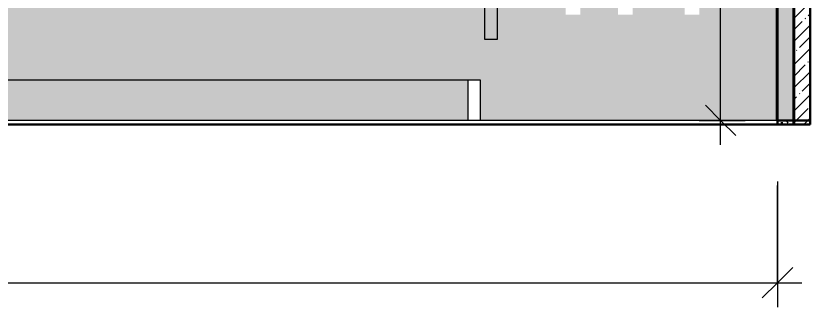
# Model space of a CAD drawing. Header units: millimetres. Extents: x 10406 to 76706, y -2377 to 12445.
# Drawn here: x 66931 to 67907, y 8170 to 8529 of the extents above; entities that cross this region are included whole.
import ezdxf

# ---------------------------------------------------------------- set-up
doc = ezdxf.new("R2010")
doc.units = ezdxf.units.MM
for name, color, linetype, lineweight in [('A-ANNO-DIMS', 7, 'Continuous', 9), ('A-ANNO-DIMS-25', 7, 'Continuous', 9), ('A-FLOR', 7, 'Continuous', 9), ('A-GENM', 7, 'Continuous', 9), ('A-WALL-PATT', 7, 'Continuous', 9), ('Знаки', 7, 'Continuous', 9), ('Знаки-1', 7, 'Continuous', 18)]:
    doc.layers.add(name, color=color, linetype=linetype, lineweight=lineweight)
for name, color, linetype, lineweight, true_color in [('A-FLOR-FNSH-2', 7, 'Continuous', 30, 0x3c3c3c), ('A-WALL-4', 7, 'Continuous', 30, 0x3c3c3c), ('A-WALL-5', 7, 'Continuous', 40, 0x3c3c3c), ('A-WALL-FNSH-3', 7, 'Continuous', 30, 0x3c3c3c), ('I-WALL-1', 7, 'Continuous', 9, 0x787878)]:
    doc.layers.add(name, color=color, linetype=linetype, lineweight=lineweight, true_color=true_color)
doc.styles.add('ISOCPEUR_2', font='isocpeur.ttf', dxfattribs={"width": 0.9, "height": 62.49999999999999})
doc.styles.add('ISOCPEUR_5', font='isocpeur.ttf', dxfattribs={"width": 0.9, "height": 49.99999999999999})
doc.dimstyles.new('ISO-2_0_0_9К_Средний_округл2_1', dxfattribs={"dimscale": 304.8, "dimtxt": 49.79905879051576, "dimasz": 0.1230314960629921, "dimexe": 0.09842519685039369, "dimexo": 0, "dimgap": 0, "dimtad": 1, "dimdec": 0, "dimrnd": 10, "dimzin": 0, "dimdsep": 46, "dimtxsty": 'ISOCPEUR_5', "dimblk1": 'OBLIQUE', "dimblk2": 'OBLIQUE', "dimsah": 1, "dimcen": 0.09, "dimdle": 0.09842519685039369, "dimazin": 0, "dimtfac": 1, "dimtdec": 4, "dimtix": 1, "dimtmove": 0, "dimatfit": 3, "dimfxl": 1, "dimtvp": 1, "dimtolj": 1, "dimtzin": 0, "dimarcsym": 2})
doc.dimstyles.new('ISO-2_5_0_9К_БОЛЬШОЙ_1', dxfattribs={"dimscale": 304.8, "dimtxt": 62.2488234881447, "dimasz": 0.1230314960629921, "dimexe": 0.09842519685039369, "dimexo": 0.2460629921259842, "dimgap": 0, "dimtad": 1, "dimdec": 0, "dimrnd": 10, "dimzin": 0, "dimdsep": 46, "dimtxsty": 'ISOCPEUR_2', "dimblk1": 'OBLIQUE', "dimblk2": 'OBLIQUE', "dimsah": 1, "dimcen": 0.09, "dimdle": 0.09842519685039369, "dimazin": 0, "dimtfac": 1, "dimtdec": 4, "dimtix": 1, "dimtmove": 0, "dimatfit": 3, "dimfxl": 1, "dimtvp": 1, "dimtolj": 1, "dimtzin": 0, "dimarcsym": 2})
pattern_1 = [(0, (63694.94003665836, 0), (30.48, 7.62), [2.515, -20.345, 2.515, -20.345, -121.92]), (0, (63694.94003665836, 0), (30.48, 7.62), [-45.72, 2.515, -43.205, 2.515, -20.345, -53.34]), (0, (63694.94003665836, 0), (30.48, 7.62), [-114.3, 2.515, -12.725, 2.515, -35.585]), (120, (63706.37003665836, 3.81), (-21.83911357683742, 22.58645430734969), [2.514999999999999, -20.34499999999999, 2.514999999999999, -20.34499999999999, -121.92]), (120, (63706.37003665836, 3.81), (-21.83911357683742, 22.58645430734969), [-45.71999999999998, 2.514999999999999, -43.20499999999998, 2.514999999999999, -20.34499999999999, -53.33999999999999]), (120, (63706.37003665836, 3.81), (-21.83911357683742, 22.58645430734969), [-114.3, 2.514999999999999, -12.725, 2.514999999999999, -35.58499999999999]), (240, (63710.18003665836, 19.05), (-8.64088642316257, -30.20645430734969), [2.515, -20.345, 2.515, -20.345, -121.92]), (240, (63710.18003665836, 19.05), (-8.64088642316257, -30.20645430734969), [-45.72, 2.515, -43.205, 2.515, -20.345, -53.34]), (240, (63710.18003665836, 19.05), (-8.64088642316257, -30.20645430734969), [-114.3, 2.515, -12.725, 2.515, -35.585])]

# ---------------------------------------------------------------- blocks, each defined once
blk = doc.blocks.new('Плинтус - Плинтус темный _ст_школа_-33254264-Развертка 3_02-2')
at = {"layer": 'A-GENM'}
h = blk.add_hatch(color=256, dxfattribs=at)
h.paths.add_polyline_path([(-575.0170587620205, 8400.000000000007), (-519.9999999983204, 8400.000000000007), (-519.9999999983204, 8450.000000000078), (-4340.000005334779, 8450.000000000078), (-4340.000005334779, 8400.000000000007), (-812.5269433481228, 8400.000000000007)])
h.paths.add_polyline_path([(-6740.000005334775, 8400.000000000007), (-6740.000005334775, 8450.000000000078), (-6769.999999998469, 8450.000000000078), (-6769.999999998469, 8400.000000000007), (-6750.274058000672, 8400.000000000007)])
for p, q in [((-4340.000005334779, 8450.000000000042), (-519.9999999983247, 8450.000000000004)), ((-519.9999999983247, 8450.000000000004), (-504.9999999983249, 8450.000000000004)), ((-519.9999999983257, 8400.000000000004), (-519.9999999983257, 8450.000000000004)), ((-504.9999999983249, 8450.000000000004), (-504.9999999983672, 8400.000000000067))]:
    blk.add_line(p, q, dxfattribs=at)
blk = doc.blocks.new('Зашивка радиатора_ с перфорацией М5 - Зашивка радиатора_ с перфорацией М5-30945411-Развертка 3_02-2')
at = {"layer": 'Знаки'}
for points in [[(-278.1297030293925, 9204.00000000001), (-139.999999998359, 9204.00000000001), (-139.999999998359, 9220.000000000007), (-499.9354336525318, 9220.000000000007), (-499.9354336525318, 9204.00000000001), (-337.5071741759181, 9204.00000000001)], [(-483.9354336525325, 9095.000000000004), (-483.9354336525313, 9112.465637372803), (-499.935433652532, 9112.246572856562), (-499.9354336525332, 9095.000000000004), (-485.9508520422323, 9095.000000000004)], [(-498.2033444739026, 9077.534362627206), (-483.9354336525313, 9077.753427143447), (-483.9354336525325, 9095.000000000004), (-499.9354336525332, 9095.000000000004), (-499.935433652532, 9077.534362627206)], [(-499.935433652532, 8924.999999999996), (-483.9354336525313, 8924.999999999996), (-483.9354336525313, 8927.246884251157), (-499.935433652532, 8927.246884251157)], [(-483.9354336525313, 8922.753115748841), (-483.9354336525313, 8924.999999999996), (-499.935433652532, 8924.802726193308), (-499.935433652532, 8922.753115748841), (-484.9967758679487, 8922.753115748841)], [(-483.9354336525325, 8780.682690340218), (-483.9354336525313, 8798.148327713016), (-499.935433652532, 8797.929263196776), (-499.9354336525332, 8780.682690340218), (-485.9508520422323, 8780.682690340218)], [(-485.9508520422322, 8763.21705296742), (-483.9354336525313, 8763.43611748366), (-483.9354336525325, 8780.682690340218), (-499.9354336525332, 8780.682690340218), (-499.935433652532, 8763.21705296742), (-498.2033444739015, 8763.21705296742)], [(-499.935433652532, 8624.999999999996), (-483.9354336525335, 8624.999999999996), (-483.9354336525313, 8627.246884251153), (-499.935433652532, 8627.246884251153)], [(-485.9508520422322, 8622.753115748841), (-483.9354336525313, 8622.753115748841), (-483.9354336525313, 8624.999999999996), (-499.935433652532, 8624.999999999996), (-499.935433652532, 8622.753115748841), (-492.9903983665359, 8622.753115748841)]]:
    blk.add_hatch(color=256, dxfattribs=at).paths.add_polyline_path(points)
h = blk.add_hatch(color=256, dxfattribs=at)
h.paths.add_polyline_path([(-483.9354336525311, 8500.000000000007), (-483.9354336525311, 8622.753115748841), (-499.9354336525318, 8622.753115748841), (-499.9354336525318, 8500.000000000007)])
h.paths.add_polyline_path([(-485.950852042232, 8627.246884251153), (-483.9354336525311, 8627.246884251153), (-483.9354336525311, 8763.21705296742), (-499.9354336525318, 8763.21705296742), (-499.9354336525318, 8627.246884251153)])
h.paths.add_polyline_path([(-483.9354336525311, 8798.148327713016), (-483.9354336525311, 8922.753115748841), (-499.9354336525318, 8922.753115748841), (-499.9354336525318, 8798.148327713016), (-485.950852042232, 8798.148327713016)])
h.paths.add_polyline_path([(-499.9354336525318, 8927.246884251157), (-483.9354336525311, 8927.246884251157), (-483.9354336525311, 9077.534362627206), (-499.9354336525318, 9077.534362627206), (-499.9354336525318, 8939.941548391882)])
h.paths.add_polyline_path([(-485.950852042232, 9112.465637372803), (-483.9354336525311, 9112.465637372803), (-483.9354336525311, 9170.000000000013), (-499.9354336525318, 9170.000000000013), (-499.9354336525318, 9112.465637372803)])
for p, q in [((-499.9354336525365, 9094.999999999995), (-499.9354336525364, 9112.246537798179)), ((-483.9354336525364, 9112.246537798179), (-483.9354336525365, 9094.999999999995)), ((-499.9354336525364, 9077.753462201812), (-499.9354336525365, 9094.999999999995)), ((-483.9354336525365, 9094.999999999995), (-483.9354336525364, 9077.753462201812)), ((-499.9354336525364, 8924.999999999989), (-499.9354336525364, 8927.248612889834)), ((-499.9354336525364, 8922.751387110142), (-499.9354336525364, 8924.999999999989)), ((-483.9354336525364, 8927.248612889834), (-483.9354336525364, 8924.999999999989)), ((-483.9354336525364, 8924.999999999989), (-483.9354336525364, 8922.751387110144)), ((-499.9354336525365, 8780.682690340209), (-499.9354336525364, 8797.929228138393)), ((-483.9354336525364, 8797.929228138393), (-483.9354336525365, 8780.682690340209)), ((-499.9354336525364, 8763.436152542025), (-499.9354336525365, 8780.682690340209)), ((-483.9354336525365, 8780.682690340209), (-483.9354336525364, 8763.436152542025)), ((-499.9354336525364, 8624.999999999989), (-499.9354336525364, 8627.248612889833)), ((-499.9354336525364, 8622.751387110144), (-499.9354336525364, 8624.999999999989)), ((-483.9354336525364, 8627.248612889833), (-483.9354336525364, 8624.999999999989)), ((-483.9354336525364, 8624.999999999989), (-483.9354336525364, 8622.751387110144))]:
    blk.add_line(p, q, dxfattribs=at)
at = {"layer": 'Знаки-1'}
for p, q in [((-99.99728958982118, 9220), (-499.9354336525361, 9220)), ((-499.9354336525361, 9220), (-499.9354336525361, 9204)), ((-499.9354336525361, 9204), (-99.99728958982081, 9204)), ((-499.9354336525361, 9170.000000000004), (-499.9354336525361, 9112.465637372794)), ((-483.935433652536, 9170.000000000004), (-499.9354336525361, 9170.000000000004)), ((-483.935433652536, 9112.465637372794), (-483.935433652536, 9170.000000000004)), ((-499.9354336525361, 9112.465637372794), (-483.935433652536, 9112.465637372794)), ((-499.9354336525361, 9077.534362627195), (-499.9354336525361, 8927.246884251146)), ((-483.935433652536, 9077.534362627195), (-499.9354336525361, 9077.534362627195)), ((-483.935433652536, 8927.246884251146), (-483.935433652536, 9077.534362627195)), ((-499.9354336525361, 8927.246884251146), (-483.935433652536, 8927.246884251146)), ((-499.9354336525361, 8922.75311574883), (-499.9354336525361, 8798.148327713008)), ((-483.935433652536, 8922.753115748832), (-499.9354336525361, 8922.75311574883)), ((-483.935433652536, 8798.148327713008), (-483.935433652536, 8922.753115748832)), ((-499.9354336525361, 8798.148327713008), (-483.935433652536, 8798.148327713008)), ((-499.9354336525361, 8763.21705296741), (-499.9354336525361, 8627.246884251146)), ((-483.935433652536, 8763.217052967411), (-499.9354336525361, 8763.21705296741)), ((-483.935433652536, 8627.246884251144), (-483.935433652536, 8763.217052967411)), ((-499.9354336525361, 8627.246884251146), (-483.935433652536, 8627.246884251144)), ((-499.9354336525361, 8622.753115748832), (-499.9354336525361, 8500)), ((-483.935433652536, 8622.753115748832), (-499.9354336525361, 8622.753115748832)), ((-483.935433652536, 8500), (-483.935433652536, 8622.753115748832)), ((-499.9354336525361, 8500), (-483.935433652536, 8500))]:
    blk.add_line(p, q, dxfattribs=at)
blk = doc.blocks.new('DIMBLOCK66-Развертка 3_02-2')
at = {"layer": 'A-ANNO-DIMS-25'}
for p, q in [((61227.56503132359, 8325), (61227.56503132359, 8170.407161468842)), ((61227.56503132359, 8200.407161468842), (61227.56503132359, 8320)), ((67866.56503666, 8325), (67866.56503666, 8170.407161468842)), ((67866.56503666, 8200.407161468842), (67866.56503666, 8320)), ((61227.56503132359, 8200.407161468842), (67896.56503666, 8200.407161468842))]:
    blk.add_line(p, q, dxfattribs=at)
at = {"layer": 'A-ANNO-DIMS-25', "lineweight": 20}
for p, q in [((61227.56503132359, 8200.407161468842), (61246.31503132359, 8219.157161468842)), ((67866.56503666, 8200.407161468842), (67885.31503666, 8219.157161468842)), ((61227.56503132359, 8200.407161468842), (61208.81503132359, 8181.657161468842)), ((67866.56503666, 8200.407161468842), (67847.81503666, 8181.657161468842))]:
    blk.add_line(p, q, dxfattribs=at)
at = {"layer": 'A-ANNO-DIMS-25', "color": 0, "insert": (64465.06417997376, 8282.06064561904), "char_height": 62.49999999999999, "width": 196.8020496432882, "attachment_point": 1, "line_spacing_factor": 1.149209049011902, "style": 'ISOCPEUR_2'}
blk.add_mtext('6640', dxfattribs=at)
blk = doc.blocks.new('_Oblique')
at = {"color": 0, "linetype": 'ByBlock', "lineweight": -2}
blk.add_line((-0.5, -0.5), (0.5, 0.5), dxfattribs=at)
blk = doc.blocks.new('DIMBLOCK77-Развертка 3_02-2')
at = {"layer": 'A-ANNO-DIMS-25'}
for p, q in [((67796.70655086436, 8369.999999999998), (67796.70655086436, 11720)), ((67770.19004656986, 11690), (67826.70655086436, 11690)), ((67796.70655086436, 11690), (67770.19004656986, 11690)), ((67770.19004656986, 8399.999999999998), (67826.70655086436, 8399.999999999998)), ((67796.70655086436, 8400), (67770.19004656986, 8400))]:
    blk.add_line(p, q, dxfattribs=at)
at = {"layer": 'A-ANNO-DIMS-25', "lineweight": 20}
for p, q in [((67796.70655086436, 11690), (67777.95655086436, 11708.75)), ((67796.70655086436, 11690), (67815.45655086436, 11671.25)), ((67796.70655086436, 8399.999999999998), (67777.95655086436, 8418.749999999998)), ((67796.70655086436, 8399.999999999998), (67815.45655086436, 8381.249999999998))]:
    blk.add_line(p, q, dxfattribs=at)
at = {"layer": 'A-ANNO-DIMS-25', "color": 0, "insert": (67731.3837635442, 9981.793502304346), "char_height": 49.99999999999999, "width": 151.6955944695711, "attachment_point": 1, "rotation": 90, "line_spacing_factor": 1.149209049011902, "style": 'ISOCPEUR_5'}
blk.add_mtext('3290', dxfattribs=at)

msp = doc.modelspace()

# ---------------------------------------------------------------- hatches: boundary and pattern name
at = {"layer": 'A-WALL-PATT'}
h = msp.add_hatch(color=256, dxfattribs=at)
h.paths.add_polyline_path([(67506.62960300583, 8400.000000000007), (67865.56503666, 8400.271125169244), (67865.56503666, 9200.000000000044), (67866.56503666, 9200.000000000044), (67866.56503666, 9204.00000000001), (67506.62960300583, 9204.00000000001), (67506.62960300583, 9220.000000000007), (67866.56503666, 9220.000000000007), (67866.56503666, 11690.00000000001), (67486.56503666, 11690.00000000001), (67486.56503666, 11800.00000000001), (60327.56503132358, 11800.00000000001), (60327.56503132358, 10200.00000000001), (61227.56503132358, 10200.00000000001), (61227.56503132358, 8450.000000000078), (61266.56503132358, 8450.000000000078), (61266.56503132358, 10395.00000000001), (63666.56503132358, 10395.00000000001), (63666.56503132358, 8450.000000000078), (67501.56503666003, 8450.000000000013), (67501.56503666003, 8400.000000000007)])
h.paths.add_polyline_path([(67522.62960300583, 8500.000000000007), (67506.62960300583, 8500.000000000007), (67506.62960300583, 9170.000000000013), (67522.62960300583, 9170.000000000013), (67522.62960300583, 8516.054526831804)])
h.paths.add_polyline_path([(67752.56503666, 8530.000000000005), (67752.56503666, 8547.500000000004), (67688.56503666002, 8547.500000000004), (67688.56503666002, 8530.000000000005), (67670.56503666, 8530.000000000005), (67670.56503666, 8547.500000000004), (67624.56503666002, 8547.500000000004), (67624.56503666002, 8530.000000000005), (67606.56503666, 8530.000000000005), (67606.56503666, 9030.000000000005), (67624.56503666002, 9030.000000000005), (67624.56503666002, 9012.50000000001), (67670.56503666, 9012.50000000001), (67670.56503666, 9030.000000000005), (67688.56503666002, 9030.000000000005), (67688.56503666002, 9012.500000000011), (67752.56503666, 9012.500000000011), (67752.56503666, 9030.000000000005), (67770.56503666002, 9030.000000000005), (67770.56503666002, 8530.000000000005)])
h.paths.add_polyline_path([(67720.56445340218, 8562.499981685536), (67728.43533362896, 8562.500000000005), (67752.56503666, 8562.500000000005), (67752.56503666, 8997.500000000011), (67688.56503666002, 8997.500000000011), (67688.56503666002, 8562.500000000005), (67719.12426638592, 8562.5)])
h.paths.add_polyline_path([(67669.05786248244, 8562.500000000005), (67670.56503666, 8562.500000000005), (67670.56503666, 8997.50000000001), (67624.56503666002, 8997.50000000001), (67624.56503666002, 8562.500000000005), (67639.36912690918, 8562.500000000005)])
at = {"layer": 'I-WALL-1'}
h = msp.add_hatch(dxfattribs=at)
h.set_pattern_fill('FP_19', color=256, style=0, pattern_type=2)
h.set_pattern_definition(pattern_1)
h.paths.add_polyline_path([(67866.56503666, 8400.000000000007), (67886.56503666, 8400.000000000007), (67886.56503666, 9200.00000000001), (67906.56503666, 9200.00000000001), (67906.56503666, 11700.00000000001), (67866.56503666, 11700.00000000001), (67866.56503666, 8516.054526831804)])
h = msp.add_hatch(dxfattribs=at)
h.set_pattern_fill('FP_18', color=256, style=0, pattern_type=2)
h.set_pattern_definition([(45, (63694.94003665836, 0), (-14.25597981550198, 14.25597981550198), []), (45, (63709.19603665836, 0), (-14.25597981550198, 14.25597981550198), [25.202, -5.04, 0.8382, -4.202])])
h.paths.add_polyline_path([(67906.56503666002, 8394.94394924321), (67906.56774706855, 8394.94394924321), (67906.56503666, 9200.00000000001), (67886.56503666, 9200.000000000007), (67886.56503666, 8395.00000000001), (67906.56503666002, 8395.00000000001)])
h = msp.add_hatch(dxfattribs=at)
h.set_pattern_fill('FP_19', color=256, style=0, pattern_type=2)
h.set_pattern_definition(pattern_1)
h.paths.add_polyline_path([(67867.14254425878, 8395.00000000001), (67886.56503666, 8395.00000000001), (67886.56503666, 8400.000000000007), (67866.56503666, 8400.000000000007), (67866.56503666, 8395.00000000001)])

# ---------------------------------------------------------------- linework, layer by layer
at = {"layer": 'A-FLOR'}
msp.add_line((67865.56503666, 8400), (60733.60500017587, 8400), dxfattribs=at)
at = {"layer": 'A-FLOR-FNSH-2'}
msp.add_line((67906.56503666002, 8395), (60714.98841803508, 8395), dxfattribs=at)
at = {"layer": 'A-WALL-4'}
for p, q in [((67866.56503666, 12270), (67866.56503666, 8394.943949243201)), ((67906.56503666, 8394.943949243201), (67906.56503666, 12270)), ((67906.56503666, 8399.999999999998), (67866.56503666, 8400))]:
    msp.add_line(p, q, dxfattribs=at)
at = {"layer": 'A-WALL-5'}
msp.add_line((67886.56503666, 9200), (67886.56503666, 8394.943949243201), dxfattribs=at)
at = {"layer": 'A-WALL-FNSH-3'}
for p, q in [((67865.56503666, 9200.000000000035), (67865.56503666, 8400)), ((67865.56503666, 8400), (67866.56503666, 8400))]:
    msp.add_line(p, q, dxfattribs=at)

# ---------------------------------------------------------------- block references
at = {"layer": 'A-GENM'}
msp.add_blockref('Плинтус - Плинтус темный _ст_школа_-33254264-Развертка 3_02-2', (68006.56503665836, 0), dxfattribs=at)
at = {"layer": 'Знаки'}
msp.add_blockref('Зашивка радиатора_ с перфорацией М5 - Зашивка радиатора_ с перфорацией М5-30945411-Развертка 3_02-2', (68006.56503665836, 0), dxfattribs=at)

# ---------------------------------------------------------------- dimensions: what is measured, and where the dimension line sits
at = {"layer": 'A-ANNO-DIMS'}
dim = msp.add_linear_dim(base=(67796.70655086439, 11690.00000000001), p1=(67770.19004656986, 8400), p2=(67770.19004656986, 11690), angle=89.99999999999991, dimstyle='ISO-2_0_0_9К_Средний_округл2_1', override={"dimpost": '<>', "dimfxl": 3290.000000000002}, dxfattribs=at)
dim.commit()
dim.dimension.update_dxf_attribs({"geometry": 'DIMBLOCK77-Развертка 3_02-2', "text_midpoint": (67771.70655086437, 10044.99999999999)})
dim = msp.add_linear_dim(base=(67866.56503666, 8200.407161468842), p1=(61227.56503132359, 8400), p2=(67866.56503666, 8400), dimstyle='ISO-2_5_0_9К_БОЛЬШОЙ_1', override={"dimpost": '<>', "dimfxl": 6639.000005336413}, dxfattribs=at)
dim.commit()
dim.dimension.update_dxf_attribs({"geometry": 'DIMBLOCK66-Развертка 3_02-2', "text_midpoint": (64547.06503399179, 8231.657161468842)})

doc.saveas('drawing.dxf')
